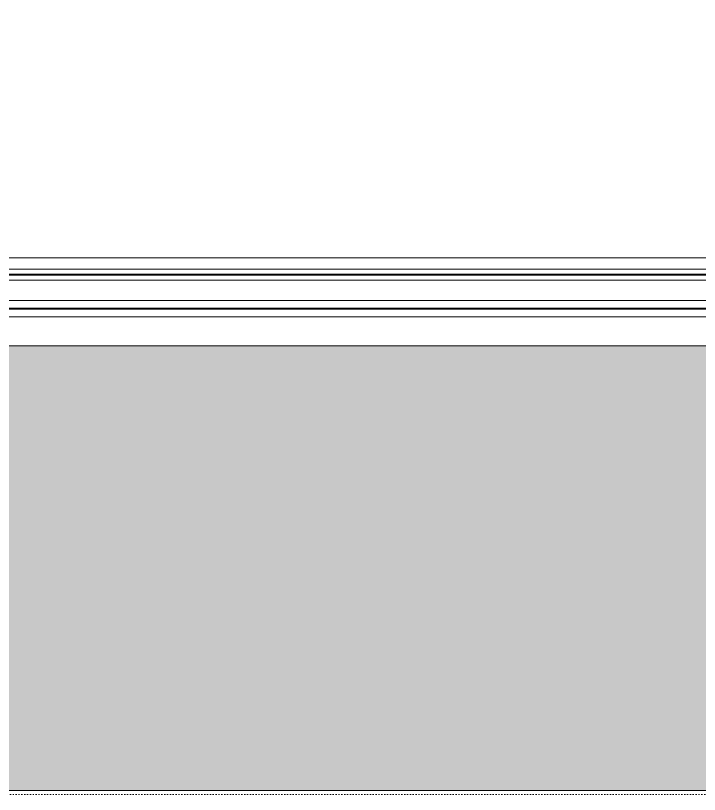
# Model space of a CAD drawing. Extents: x -2749 to 23780, y -1311 to 8245.
# Drawn here: x 3116.8 to 3170.7, y 284.7 to 346 of the extents above; entities that cross this region are included whole.
import ezdxf

# ---------------------------------------------------------------- set-up
doc = ezdxf.new("R2010")
doc.units = 0
doc.header["$MEASUREMENT"] = 0
doc.linetypes.add('DOT2', pattern=[0.125, 0, -0.125])
doc.layers.get('0').update_dxf_attribs({"color": 9, "lineweight": 9})
for name, color, linetype, lineweight in [('06D', 9, 'Continuous', 9), ('09', 9, 'Continuous', 9), ('10', 9, 'Continuous', 9), ('15', 9, 'Continuous', 9), ('20', 9, 'DOT2', 9), ('40', 9, 'Continuous', 9), ('40B', 9, 'Continuous', 9)]:
    doc.layers.add(name, color=color, linetype=linetype, lineweight=lineweight)

# ---------------------------------------------------------------- blocks, each defined once
blk = doc.blocks.new('*U337')
at = {"layer": '15'}
for p, q in [((1.469, -18.947), (62.699, -18.947)), ((1.469, -19.347), (62.699, -19.347)), ((1.469, -19.423), (62.699, -19.423)), ((1.469, -19.823), (62.699, -19.823)), ((1.469, -21.423), (62.699, -21.423)), ((1.469, -22.023), (62.699, -22.023)), ((1.469, -22.099), (62.699, -22.099)), ((1.469, -22.699), (62.699, -22.699))]:
    blk.add_line(p, q, dxfattribs=at)
blk = doc.blocks.new('p-zemin kat')
at = {"layer": '09'}
h = blk.add_hatch(dxfattribs=at)
h.set_pattern_fill('SQUARE', color=252, scale=20, style=0)
h.paths.add_polyline_path([(1719.557, 285), (3319.5, 285), (3319.5, 320), (1719.669, 320)])
at = {"layer": '06D'}
for points in [[(3319.5, 326.925), (1724.228, 326.925)], [(1719.669, 320), (3319.5, 320)]]:
    blk.add_lwpolyline(points, dxfattribs=at)
blk.add_lwpolyline([(1719.557, 285), (3319.5, 285), (3319.5, 320), (1719.669, 320)], close=True, dxfattribs=at)
at = {"layer": '15'}
for p, q in [((3321.031, 326.053), (3117.757, 326.053)), ((3321.031, 325.653), (3117.757, 325.653)), ((3321.031, 325.577), (3117.757, 325.577)), ((3321.031, 325.177), (3117.757, 325.177)), ((3321.031, 323.577), (3117.757, 323.577)), ((3321.031, 322.977), (3117.757, 322.977)), ((3321.031, 322.901), (3117.757, 322.901)), ((3321.031, 322.301), (3117.757, 322.301))]:
    blk.add_line(p, q, dxfattribs=at)
at = {"layer": '20'}
blk.add_lwpolyline([(1719.557, 284.7), (4822.793, 284.7), (4822.793, 2034.319)], dxfattribs=at)
at = {"layer": '40'}
blk.add_lwpolyline([(1851.161, 326.925), (3319.5, 326.925), (3319.5, 343), (3280.516, 343), (3280.5, 427), (3319.5, 427), (3319.5, 570), (4025.505, 569.998), (4025.505, 426.998), (4064.5, 427), (4064.5, 343), (3980.5, 343), (3980.5, 326.925), (4680.5, 326.925), (4680.5, 427), (4780.575, 427), (4780.575, 1901.493, 0.054196), (4273.067, 1999.31), (4278.593, 2070.681, 0.306949), (1935.267, 740.054), (1999.45, 708.356, 0.043245), (1856.494, 345)], format="xyb", close=True, dxfattribs=at)
at = {"layer": '40B'}
blk.add_lwpolyline([(3364.5, 343), (3319.5, 343), (3319.5, 319.998), (1719.669, 320), (1719.669, 326.925), (1719.557, 328.247, -0.047611), (1885.58, 764.592), (1935.267, 740.054, -0.306949), (4278.593, 2070.681), (4283.124, 2125.912, -0.05155), (4780.046, 2034.319), (4787.5, 2034.319), (4787.5, 320), (4025.505, 320), (4025.505, 570), (3319.5, 570), (3319.5, 427), (3364.5, 427), (3364.5, 343)], format="xyb", close=True, dxfattribs=at)
at = {"layer": '10'}
blk.add_blockref('*U337', (3089.167, 345), dxfattribs=at)

msp = doc.modelspace()

# ---------------------------------------------------------------- block references
msp.add_blockref('p-zemin kat', (0, 0))

doc.saveas('drawing.dxf')
